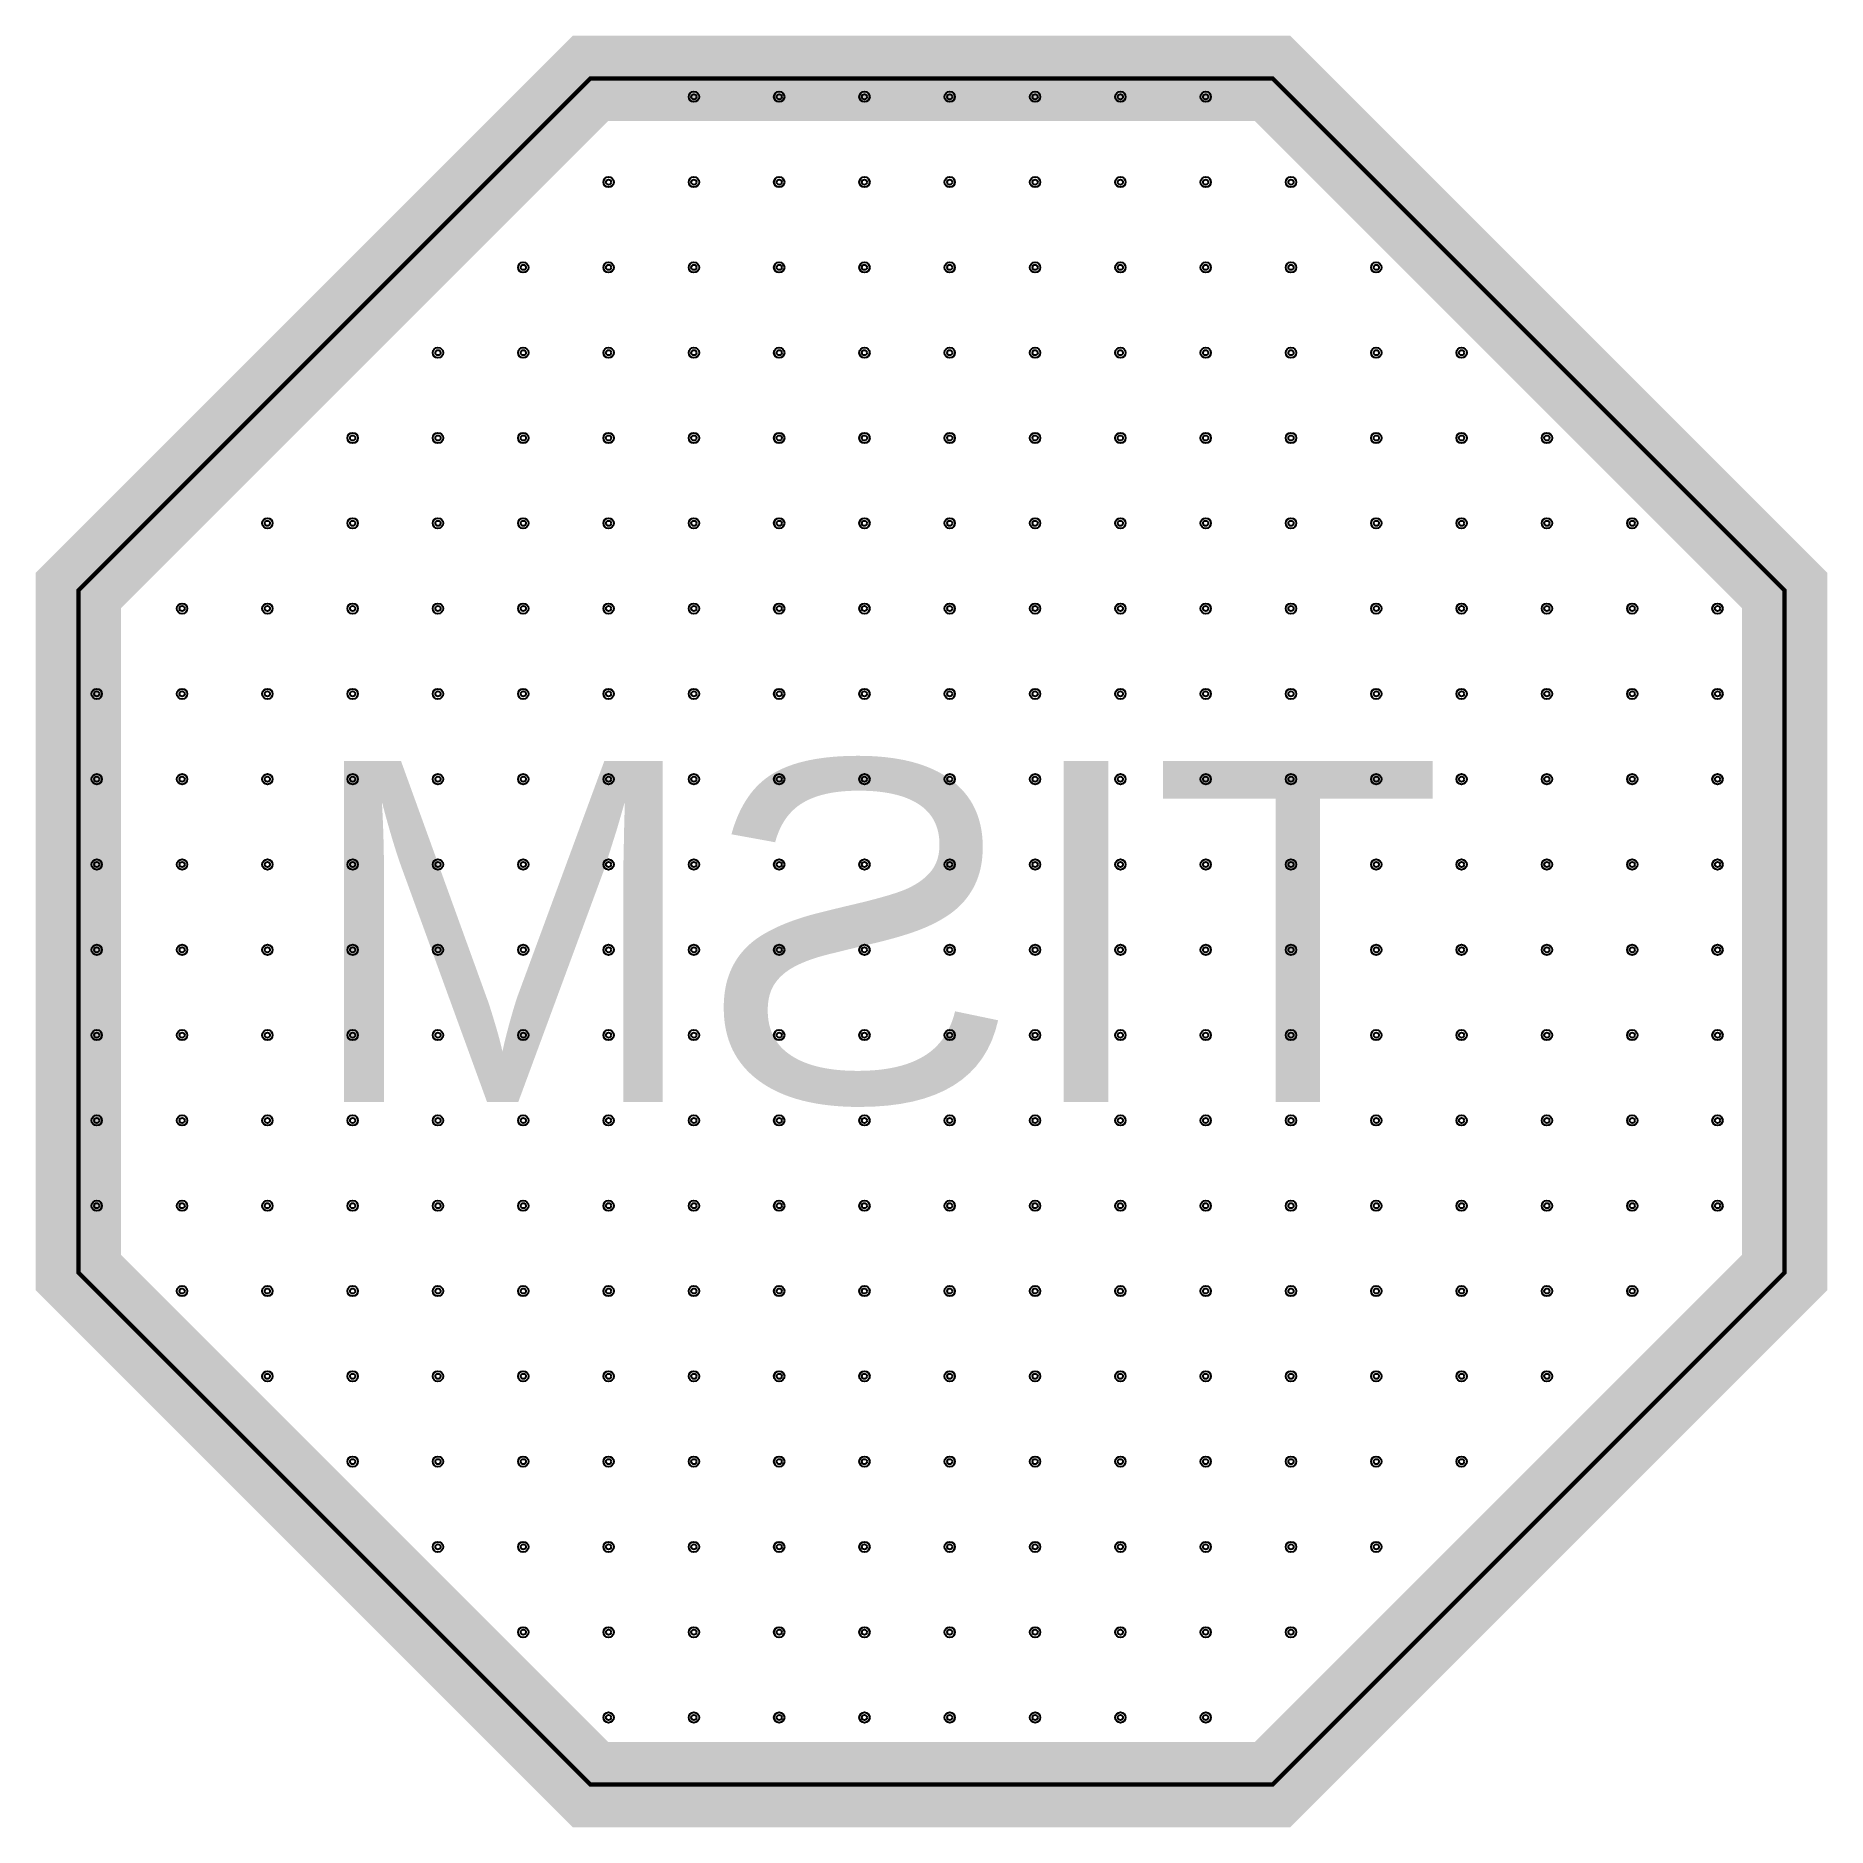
# Model space of a CAD drawing. Header units: millimetres. Extents: x -2 to 102, y -2 to 102.
import ezdxf

# ---------------------------------------------------------------- set-up
doc = ezdxf.new("R2010")
doc.units = ezdxf.units.MM
for name, color, linetype, true_color in [('BoardOutLine', 7, 'Continuous', 0xff00ff), ('BottomSilkLayer', 7, 'Continuous', 0x66cc33), ('Hole', 7, 'Continuous', 0x222222), ('Multi-Layer', 7, 'Continuous', 0xc0c0c0), ('TopSilkLayer', 7, 'Continuous', 0xffcc00)]:
    doc.layers.add(name, color=color, linetype=linetype, true_color=true_color)
doc.styles.get("Standard").update_dxf_attribs({"font": 'arial.ttf'})

msp = doc.modelspace()

# ---------------------------------------------------------------- linework, layer by layer
at = {"layer": 'BoardOutLine', "const_width": 0.254}
msp.add_lwpolyline([(0, 70.000012), (29.999991, 100.000003), (70.000012, 100.000003), (100.000003, 70.000012), (100.000003, 29.999991), (70.000012, 0), (29.999991, 0), (0, 29.999991), (0, 70.000012)], close=True, dxfattribs=at)
at = {"layer": 'BottomSilkLayer', "const_width": 4.99999}
msp.add_lwpolyline([(0, 29.999991), (0, 70.000012), (29.999991, 100.000003), (70.000012, 100.000003), (100.000003, 70.000012), (100.000003, 29.999991), (70.000012, 0), (29.999991, 0), (0, 29.999991)], close=True, dxfattribs=at)
at = {"layer": 'Hole'}
for centre in [(36.072064, 98.926904), (36.072064, 98.926904), (41.072054, 98.926904), (41.072054, 98.926904), (46.072044, 98.926904), (46.072044, 98.926904), (51.072034, 98.926904), (51.072034, 98.926904), (56.072024, 98.926904), (56.072024, 98.926904), (61.072014, 98.926904), (61.072014, 98.926904), (66.072004, 98.926904), (66.072004, 98.926904), (31.072074, 93.926914), (31.072074, 93.926914), (36.072064, 93.926914), (36.072064, 93.926914), (41.072054, 93.926914), (41.072054, 93.926914), (46.072044, 93.926914), (46.072044, 93.926914), (51.072034, 93.926914), (51.072034, 93.926914), (56.072024, 93.926914), (56.072024, 93.926914), (61.072014, 93.926914), (61.072014, 93.926914), (66.072004, 93.926914), (66.072004, 93.926914), (71.071994, 93.926914), (71.071994, 93.926914), (26.072084, 88.926924), (26.072084, 88.926924), (31.072074, 88.926924), (31.072074, 88.926924), (36.072064, 88.926924), (36.072064, 88.926924), (41.072054, 88.926924), (41.072054, 88.926924), (46.072044, 88.926924), (46.072044, 88.926924), (51.072034, 88.926924), (51.072034, 88.926924), (56.072024, 88.926924), (56.072024, 88.926924), (61.072014, 88.926924), (61.072014, 88.926924), (66.072004, 88.926924), (66.072004, 88.926924), (71.071994, 88.926924), (71.071994, 88.926924), (76.071984, 88.926924), (76.071984, 88.926924), (21.072094, 83.926934), (21.072094, 83.926934), (26.072084, 83.926934), (26.072084, 83.926934), (31.072074, 83.926934), (31.072074, 83.926934), (36.072064, 83.926934), (36.072064, 83.926934), (41.072054, 83.926934), (41.072054, 83.926934), (46.072044, 83.926934), (46.072044, 83.926934), (51.072034, 83.926934), (51.072034, 83.926934), (56.072024, 83.926934), (56.072024, 83.926934), (61.072014, 83.926934), (61.072014, 83.926934), (66.072004, 83.926934), (66.072004, 83.926934), (71.071994, 83.926934), (71.071994, 83.926934), (76.071984, 83.926934), (76.071984, 83.926934), (81.071974, 83.926934), (81.071974, 83.926934), (16.072104, 78.926944), (16.072104, 78.926944), (21.072094, 78.926944), (21.072094, 78.926944), (26.072084, 78.926944), (26.072084, 78.926944), (31.072074, 78.926944), (31.072074, 78.926944), (36.072064, 78.926944), (36.072064, 78.926944), (41.072054, 78.926944), (41.072054, 78.926944), (46.072044, 78.926944), (46.072044, 78.926944), (51.072034, 78.926944), (51.072034, 78.926944), (56.072024, 78.926944), (56.072024, 78.926944), (61.072014, 78.926944), (61.072014, 78.926944), (66.072004, 78.926944), (66.072004, 78.926944), (71.071994, 78.926944), (71.071994, 78.926944), (76.071984, 78.926944), (76.071984, 78.926944), (81.071974, 78.926944), (81.071974, 78.926944), (86.071964, 78.926944), (86.071964, 78.926944), (11.072114, 73.926954), (11.072114, 73.926954), (16.072104, 73.926954), (16.072104, 73.926954), (21.072094, 73.926954), (21.072094, 73.926954), (26.072084, 73.926954), (26.072084, 73.926954), (31.072074, 73.926954), (31.072074, 73.926954), (36.072064, 73.926954), (36.072064, 73.926954), (41.072054, 73.926954), (41.072054, 73.926954), (46.072044, 73.926954), (46.072044, 73.926954), (51.072034, 73.926954), (51.072034, 73.926954), (56.072024, 73.926954), (56.072024, 73.926954), (61.072014, 73.926954), (61.072014, 73.926954), (66.072004, 73.926954), (66.072004, 73.926954), (71.071994, 73.926954), (71.071994, 73.926954), (76.071984, 73.926954), (76.071984, 73.926954), (81.071974, 73.926954), (81.071974, 73.926954), (86.071964, 73.926954), (86.071964, 73.926954), (91.071954, 73.926954), (91.071954, 73.926954), (6.072124, 68.926964), (6.072124, 68.926964), (11.072114, 68.926964), (11.072114, 68.926964), (16.072104, 68.926964), (16.072104, 68.926964), (21.072094, 68.926964), (21.072094, 68.926964), (26.072084, 68.926964), (26.072084, 68.926964), (31.072074, 68.926964), (31.072074, 68.926964), (36.072064, 68.926964), (36.072064, 68.926964), (41.072054, 68.926964), (41.072054, 68.926964), (46.072044, 68.926964), (46.072044, 68.926964), (51.072034, 68.926964), (51.072034, 68.926964), (56.072024, 68.926964), (56.072024, 68.926964), (61.072014, 68.926964), (61.072014, 68.926964), (66.072004, 68.926964), (66.072004, 68.926964), (71.071994, 68.926964), (71.071994, 68.926964), (76.071984, 68.926964), (76.071984, 68.926964), (81.071974, 68.926964), (81.071974, 68.926964), (86.071964, 68.926964), (86.071964, 68.926964), (91.071954, 68.926964), (91.071954, 68.926964), (96.072198, 68.926964), (96.072198, 68.926964), (1.072134, 63.926974), (1.072134, 63.926974), (6.072124, 63.926974), (6.072124, 63.926974), (11.072114, 63.926974), (11.072114, 63.926974), (16.072104, 63.926974), (16.072104, 63.926974), (21.072094, 63.926974), (21.072094, 63.926974), (26.072084, 63.926974), (26.072084, 63.926974), (31.072074, 63.926974), (31.072074, 63.926974), (36.072064, 63.926974), (36.072064, 63.926974), (41.072054, 63.926974), (41.072054, 63.926974), (46.072044, 63.926974), (46.072044, 63.926974), (51.072034, 63.926974), (51.072034, 63.926974), (56.072024, 63.926974), (56.072024, 63.926974), (61.072014, 63.926974), (61.072014, 63.926974), (66.072004, 63.926974), (66.072004, 63.926974), (71.071994, 63.926974), (71.071994, 63.926974), (76.071984, 63.926974), (76.071984, 63.926974), (81.071974, 63.926974), (81.071974, 63.926974), (86.071964, 63.926974), (86.071964, 63.926974), (91.071954, 63.926974), (91.071954, 63.926974), (96.072198, 63.926974), (96.072198, 63.926974), (1.072134, 58.926984), (1.072134, 58.926984), (6.072124, 58.926984), (6.072124, 58.926984), (11.072114, 58.926984), (11.072114, 58.926984), (16.072104, 58.926984), (16.072104, 58.926984), (21.072094, 58.926984), (21.072094, 58.926984), (26.072084, 58.926984), (26.072084, 58.926984), (31.072074, 58.926984), (31.072074, 58.926984), (36.072064, 58.926984), (36.072064, 58.926984), (41.072054, 58.926984), (41.072054, 58.926984), (46.072044, 58.926984), (46.072044, 58.926984), (51.072034, 58.926984), (51.072034, 58.926984), (56.072024, 58.926984), (56.072024, 58.926984), (61.072014, 58.926984), (61.072014, 58.926984), (66.072004, 58.926984), (66.072004, 58.926984), (71.071994, 58.926984), (71.071994, 58.926984), (76.071984, 58.926984), (76.071984, 58.926984), (81.071974, 58.926984), (81.071974, 58.926984), (86.071964, 58.926984), (86.071964, 58.926984), (91.071954, 58.926984), (91.071954, 58.926984), (96.072198, 58.926984), (96.072198, 58.926984), (1.072134, 53.926994), (1.072134, 53.926994), (6.072124, 53.926994), (6.072124, 53.926994), (11.072114, 53.926994), (11.072114, 53.926994), (16.072104, 53.926994), (16.072104, 53.926994), (21.072094, 53.926994), (21.072094, 53.926994), (26.072084, 53.926994), (26.072084, 53.926994), (31.072074, 53.926994), (31.072074, 53.926994), (36.072064, 53.926994), (36.072064, 53.926994), (41.072054, 53.926994), (41.072054, 53.926994), (46.072044, 53.926994), (46.072044, 53.926994), (51.072034, 53.926994), (51.072034, 53.926994), (56.072024, 53.926994), (56.072024, 53.926994), (61.072014, 53.926994), (61.072014, 53.926994), (66.072004, 53.926994), (66.072004, 53.926994), (71.071994, 53.926994), (71.071994, 53.926994), (76.071984, 53.926994), (76.071984, 53.926994), (81.071974, 53.926994), (81.071974, 53.926994), (86.071964, 53.926994), (86.071964, 53.926994), (91.071954, 53.926994), (91.071954, 53.926994), (96.072198, 53.926994), (96.072198, 53.926994), (1.072134, 48.927004), (1.072134, 48.927004), (6.072124, 48.927004), (6.072124, 48.927004), (11.072114, 48.927004), (11.072114, 48.927004), (16.072104, 48.927004), (16.072104, 48.927004), (21.072094, 48.927004), (21.072094, 48.927004), (26.072084, 48.927004), (26.072084, 48.927004), (31.072074, 48.927004), (31.072074, 48.927004), (36.072064, 48.927004), (36.072064, 48.927004), (41.072054, 48.927004), (41.072054, 48.927004), (46.072044, 48.927004), (46.072044, 48.927004), (51.072034, 48.927004), (51.072034, 48.927004), (56.072024, 48.927004), (56.072024, 48.927004), (61.072014, 48.927004), (61.072014, 48.927004), (66.072004, 48.927004), (66.072004, 48.927004), (71.071994, 48.927004), (71.071994, 48.927004), (76.071984, 48.927004), (76.071984, 48.927004), (81.071974, 48.927004), (81.071974, 48.927004), (86.071964, 48.927004), (86.071964, 48.927004), (91.071954, 48.927004), (91.071954, 48.927004), (96.072198, 48.927004), (96.072198, 48.927004), (1.072134, 43.927014), (1.072134, 43.927014), (6.072124, 43.927014), (6.072124, 43.927014), (11.072114, 43.927014), (11.072114, 43.927014), (16.072104, 43.927014), (16.072104, 43.927014), (21.072094, 43.927014), (21.072094, 43.927014), (26.072084, 43.927014), (26.072084, 43.927014), (31.072074, 43.927014), (31.072074, 43.927014), (36.072064, 43.927014), (36.072064, 43.927014), (41.072054, 43.927014), (41.072054, 43.927014), (46.072044, 43.927014), (46.072044, 43.927014), (51.072034, 43.927014), (51.072034, 43.927014), (56.072024, 43.927014), (56.072024, 43.927014), (61.072014, 43.927014), (61.072014, 43.927014), (66.072004, 43.927014), (66.072004, 43.927014), (71.071994, 43.927014), (71.071994, 43.927014), (76.071984, 43.927014), (76.071984, 43.927014), (81.071974, 43.927014), (81.071974, 43.927014), (86.071964, 43.927014), (86.071964, 43.927014), (91.071954, 43.927014), (91.071954, 43.927014), (96.072198, 43.927014), (96.072198, 43.927014), (1.072134, 38.927024), (1.072134, 38.927024), (6.072124, 38.927024), (6.072124, 38.927024), (11.072114, 38.927024), (11.072114, 38.927024), (16.072104, 38.927024), (16.072104, 38.927024), (21.072094, 38.927024), (21.072094, 38.927024), (26.072084, 38.927024), (26.072084, 38.927024), (31.072074, 38.927024), (31.072074, 38.927024), (36.072064, 38.927024), (36.072064, 38.927024), (41.072054, 38.927024), (41.072054, 38.927024), (46.072044, 38.927024), (46.072044, 38.927024), (51.072034, 38.927024), (51.072034, 38.927024), (56.072024, 38.927024), (56.072024, 38.927024), (61.072014, 38.927024), (61.072014, 38.927024), (66.072004, 38.927024), (66.072004, 38.927024), (71.071994, 38.927024), (71.071994, 38.927024), (76.071984, 38.927024), (76.071984, 38.927024), (81.071974, 38.927024), (81.071974, 38.927024), (86.071964, 38.927024), (86.071964, 38.927024), (91.071954, 38.927024), (91.071954, 38.927024), (96.072198, 38.927024), (96.072198, 38.927024), (1.072134, 33.927034), (1.072134, 33.927034), (6.072124, 33.927034), (6.072124, 33.927034), (11.072114, 33.927034), (11.072114, 33.927034), (16.072104, 33.927034), (16.072104, 33.927034), (21.072094, 33.927034), (21.072094, 33.927034), (26.072084, 33.927034), (26.072084, 33.927034), (31.072074, 33.927034), (31.072074, 33.927034), (36.072064, 33.927034), (36.072064, 33.927034), (41.072054, 33.927034), (41.072054, 33.927034), (46.072044, 33.927034), (46.072044, 33.927034), (51.072034, 33.927034), (51.072034, 33.927034), (56.072024, 33.927034), (56.072024, 33.927034), (61.072014, 33.927034), (61.072014, 33.927034), (66.072004, 33.927034), (66.072004, 33.927034), (71.071994, 33.927034), (71.071994, 33.927034), (76.071984, 33.927034), (76.071984, 33.927034), (81.071974, 33.927034), (81.071974, 33.927034), (86.071964, 33.927034), (86.071964, 33.927034), (91.071954, 33.927034), (91.071954, 33.927034), (96.072198, 33.927034), (96.072198, 33.927034), (6.072124, 28.92679), (6.072124, 28.92679), (11.072114, 28.92679), (11.072114, 28.92679), (16.072104, 28.92679), (16.072104, 28.92679), (21.072094, 28.92679), (21.072094, 28.92679), (26.072084, 28.92679), (26.072084, 28.92679), (31.072074, 28.92679), (31.072074, 28.92679), (36.072064, 28.92679), (36.072064, 28.92679), (41.072054, 28.92679), (41.072054, 28.92679), (46.072044, 28.92679), (46.072044, 28.92679), (51.072034, 28.92679), (51.072034, 28.92679), (56.072024, 28.92679), (56.072024, 28.92679), (61.072014, 28.92679), (61.072014, 28.92679), (66.072004, 28.92679), (66.072004, 28.92679), (71.071994, 28.92679), (71.071994, 28.92679), (76.071984, 28.92679), (76.071984, 28.92679), (81.071974, 28.92679), (81.071974, 28.92679), (86.071964, 28.92679), (86.071964, 28.92679), (91.071954, 28.92679), (91.071954, 28.92679), (11.072114, 23.9268), (11.072114, 23.9268), (16.072104, 23.9268), (16.072104, 23.9268), (21.072094, 23.9268), (21.072094, 23.9268), (26.072084, 23.9268), (26.072084, 23.9268), (31.072074, 23.9268), (31.072074, 23.9268), (36.072064, 23.9268), (36.072064, 23.9268), (41.072054, 23.9268), (41.072054, 23.9268), (46.072044, 23.9268), (46.072044, 23.9268), (51.072034, 23.9268), (51.072034, 23.9268), (56.072024, 23.9268), (56.072024, 23.9268), (61.072014, 23.9268), (61.072014, 23.9268), (66.072004, 23.9268), (66.072004, 23.9268), (71.071994, 23.9268), (71.071994, 23.9268), (76.071984, 23.9268), (76.071984, 23.9268), (81.071974, 23.9268), (81.071974, 23.9268), (86.071964, 23.9268), (86.071964, 23.9268), (16.072104, 18.92681), (16.072104, 18.92681), (21.072094, 18.92681), (21.072094, 18.92681), (26.072084, 18.92681), (26.072084, 18.92681), (31.072074, 18.92681), (31.072074, 18.92681), (36.072064, 18.92681), (36.072064, 18.92681), (41.072054, 18.92681), (41.072054, 18.92681), (46.072044, 18.92681), (46.072044, 18.92681), (51.072034, 18.92681), (51.072034, 18.92681), (56.072024, 18.92681), (56.072024, 18.92681), (61.072014, 18.92681), (61.072014, 18.92681), (66.072004, 18.92681), (66.072004, 18.92681), (71.071994, 18.92681), (71.071994, 18.92681), (76.071984, 18.92681), (76.071984, 18.92681), (81.071974, 18.92681), (81.071974, 18.92681), (21.072094, 13.92682), (21.072094, 13.92682), (26.072084, 13.92682), (26.072084, 13.92682), (31.072074, 13.92682), (31.072074, 13.92682), (36.072064, 13.92682), (36.072064, 13.92682), (41.072054, 13.92682), (41.072054, 13.92682), (46.072044, 13.92682), (46.072044, 13.92682), (51.072034, 13.92682), (51.072034, 13.92682), (56.072024, 13.92682), (56.072024, 13.92682), (61.072014, 13.92682), (61.072014, 13.92682), (66.072004, 13.92682), (66.072004, 13.92682), (71.071994, 13.92682), (71.071994, 13.92682), (76.071984, 13.92682), (76.071984, 13.92682), (26.072084, 8.92683), (26.072084, 8.92683), (31.072074, 8.92683), (31.072074, 8.92683), (36.072064, 8.92683), (36.072064, 8.92683), (41.072054, 8.92683), (41.072054, 8.92683), (46.072044, 8.92683), (46.072044, 8.92683), (51.072034, 8.92683), (51.072034, 8.92683), (56.072024, 8.92683), (56.072024, 8.92683), (61.072014, 8.92683), (61.072014, 8.92683), (66.072004, 8.92683), (66.072004, 8.92683), (71.071994, 8.92683), (71.071994, 8.92683), (31.072074, 3.92684), (31.072074, 3.92684), (36.072064, 3.92684), (36.072064, 3.92684), (41.072054, 3.92684), (41.072054, 3.92684), (46.072044, 3.92684), (46.072044, 3.92684), (51.072034, 3.92684), (51.072034, 3.92684), (56.072024, 3.92684), (56.072024, 3.92684), (61.072014, 3.92684), (61.072014, 3.92684), (66.072004, 3.92684), (66.072004, 3.92684)]:
    msp.add_circle(centre, 0.152502, dxfattribs=at)
at = {"layer": 'Multi-Layer'}
for centre in [(36.072064, 98.926904), (36.072064, 98.926904), (41.072054, 98.926904), (41.072054, 98.926904), (46.072044, 98.926904), (46.072044, 98.926904), (51.072034, 98.926904), (51.072034, 98.926904), (56.072024, 98.926904), (56.072024, 98.926904), (61.072014, 98.926904), (61.072014, 98.926904), (66.072004, 98.926904), (66.072004, 98.926904), (31.072074, 93.926914), (31.072074, 93.926914), (36.072064, 93.926914), (36.072064, 93.926914), (41.072054, 93.926914), (41.072054, 93.926914), (46.072044, 93.926914), (46.072044, 93.926914), (51.072034, 93.926914), (51.072034, 93.926914), (56.072024, 93.926914), (56.072024, 93.926914), (61.072014, 93.926914), (61.072014, 93.926914), (66.072004, 93.926914), (66.072004, 93.926914), (71.071994, 93.926914), (71.071994, 93.926914), (26.072084, 88.926924), (26.072084, 88.926924), (31.072074, 88.926924), (31.072074, 88.926924), (36.072064, 88.926924), (36.072064, 88.926924), (41.072054, 88.926924), (41.072054, 88.926924), (46.072044, 88.926924), (46.072044, 88.926924), (51.072034, 88.926924), (51.072034, 88.926924), (56.072024, 88.926924), (56.072024, 88.926924), (61.072014, 88.926924), (61.072014, 88.926924), (66.072004, 88.926924), (66.072004, 88.926924), (71.071994, 88.926924), (71.071994, 88.926924), (76.071984, 88.926924), (76.071984, 88.926924), (21.072094, 83.926934), (21.072094, 83.926934), (26.072084, 83.926934), (26.072084, 83.926934), (31.072074, 83.926934), (31.072074, 83.926934), (36.072064, 83.926934), (36.072064, 83.926934), (41.072054, 83.926934), (41.072054, 83.926934), (46.072044, 83.926934), (46.072044, 83.926934), (51.072034, 83.926934), (51.072034, 83.926934), (56.072024, 83.926934), (56.072024, 83.926934), (61.072014, 83.926934), (61.072014, 83.926934), (66.072004, 83.926934), (66.072004, 83.926934), (71.071994, 83.926934), (71.071994, 83.926934), (76.071984, 83.926934), (76.071984, 83.926934), (81.071974, 83.926934), (81.071974, 83.926934), (16.072104, 78.926944), (16.072104, 78.926944), (21.072094, 78.926944), (21.072094, 78.926944), (26.072084, 78.926944), (26.072084, 78.926944), (31.072074, 78.926944), (31.072074, 78.926944), (36.072064, 78.926944), (36.072064, 78.926944), (41.072054, 78.926944), (41.072054, 78.926944), (46.072044, 78.926944), (46.072044, 78.926944), (51.072034, 78.926944), (51.072034, 78.926944), (56.072024, 78.926944), (56.072024, 78.926944), (61.072014, 78.926944), (61.072014, 78.926944), (66.072004, 78.926944), (66.072004, 78.926944), (71.071994, 78.926944), (71.071994, 78.926944), (76.071984, 78.926944), (76.071984, 78.926944), (81.071974, 78.926944), (81.071974, 78.926944), (86.071964, 78.926944), (86.071964, 78.926944), (11.072114, 73.926954), (11.072114, 73.926954), (16.072104, 73.926954), (16.072104, 73.926954), (21.072094, 73.926954), (21.072094, 73.926954), (26.072084, 73.926954), (26.072084, 73.926954), (31.072074, 73.926954), (31.072074, 73.926954), (36.072064, 73.926954), (36.072064, 73.926954), (41.072054, 73.926954), (41.072054, 73.926954), (46.072044, 73.926954), (46.072044, 73.926954), (51.072034, 73.926954), (51.072034, 73.926954), (56.072024, 73.926954), (56.072024, 73.926954), (61.072014, 73.926954), (61.072014, 73.926954), (66.072004, 73.926954), (66.072004, 73.926954), (71.071994, 73.926954), (71.071994, 73.926954), (76.071984, 73.926954), (76.071984, 73.926954), (81.071974, 73.926954), (81.071974, 73.926954), (86.071964, 73.926954), (86.071964, 73.926954), (91.071954, 73.926954), (91.071954, 73.926954), (6.072124, 68.926964), (6.072124, 68.926964), (11.072114, 68.926964), (11.072114, 68.926964), (16.072104, 68.926964), (16.072104, 68.926964), (21.072094, 68.926964), (21.072094, 68.926964), (26.072084, 68.926964), (26.072084, 68.926964), (31.072074, 68.926964), (31.072074, 68.926964), (36.072064, 68.926964), (36.072064, 68.926964), (41.072054, 68.926964), (41.072054, 68.926964), (46.072044, 68.926964), (46.072044, 68.926964), (51.072034, 68.926964), (51.072034, 68.926964), (56.072024, 68.926964), (56.072024, 68.926964), (61.072014, 68.926964), (61.072014, 68.926964), (66.072004, 68.926964), (66.072004, 68.926964), (71.071994, 68.926964), (71.071994, 68.926964), (76.071984, 68.926964), (76.071984, 68.926964), (81.071974, 68.926964), (81.071974, 68.926964), (86.071964, 68.926964), (86.071964, 68.926964), (91.071954, 68.926964), (91.071954, 68.926964), (96.072198, 68.926964), (96.072198, 68.926964), (1.072134, 63.926974), (1.072134, 63.926974), (6.072124, 63.926974), (6.072124, 63.926974), (11.072114, 63.926974), (11.072114, 63.926974), (16.072104, 63.926974), (16.072104, 63.926974), (21.072094, 63.926974), (21.072094, 63.926974), (26.072084, 63.926974), (26.072084, 63.926974), (31.072074, 63.926974), (31.072074, 63.926974), (36.072064, 63.926974), (36.072064, 63.926974), (41.072054, 63.926974), (41.072054, 63.926974), (46.072044, 63.926974), (46.072044, 63.926974), (51.072034, 63.926974), (51.072034, 63.926974), (56.072024, 63.926974), (56.072024, 63.926974), (61.072014, 63.926974), (61.072014, 63.926974), (66.072004, 63.926974), (66.072004, 63.926974), (71.071994, 63.926974), (71.071994, 63.926974), (76.071984, 63.926974), (76.071984, 63.926974), (81.071974, 63.926974), (81.071974, 63.926974), (86.071964, 63.926974), (86.071964, 63.926974), (91.071954, 63.926974), (91.071954, 63.926974), (96.072198, 63.926974), (96.072198, 63.926974), (1.072134, 58.926984), (1.072134, 58.926984), (6.072124, 58.926984), (6.072124, 58.926984), (11.072114, 58.926984), (11.072114, 58.926984), (16.072104, 58.926984), (16.072104, 58.926984), (21.072094, 58.926984), (21.072094, 58.926984), (26.072084, 58.926984), (26.072084, 58.926984), (31.072074, 58.926984), (31.072074, 58.926984), (36.072064, 58.926984), (36.072064, 58.926984), (41.072054, 58.926984), (41.072054, 58.926984), (46.072044, 58.926984), (46.072044, 58.926984), (51.072034, 58.926984), (51.072034, 58.926984), (56.072024, 58.926984), (56.072024, 58.926984), (61.072014, 58.926984), (61.072014, 58.926984), (66.072004, 58.926984), (66.072004, 58.926984), (71.071994, 58.926984), (71.071994, 58.926984), (76.071984, 58.926984), (76.071984, 58.926984), (81.071974, 58.926984), (81.071974, 58.926984), (86.071964, 58.926984), (86.071964, 58.926984), (91.071954, 58.926984), (91.071954, 58.926984), (96.072198, 58.926984), (96.072198, 58.926984), (1.072134, 53.926994), (1.072134, 53.926994), (6.072124, 53.926994), (6.072124, 53.926994), (11.072114, 53.926994), (11.072114, 53.926994), (16.072104, 53.926994), (16.072104, 53.926994), (21.072094, 53.926994), (21.072094, 53.926994), (26.072084, 53.926994), (26.072084, 53.926994), (31.072074, 53.926994), (31.072074, 53.926994), (36.072064, 53.926994), (36.072064, 53.926994), (41.072054, 53.926994), (41.072054, 53.926994), (46.072044, 53.926994), (46.072044, 53.926994), (51.072034, 53.926994), (51.072034, 53.926994), (56.072024, 53.926994), (56.072024, 53.926994), (61.072014, 53.926994), (61.072014, 53.926994), (66.072004, 53.926994), (66.072004, 53.926994), (71.071994, 53.926994), (71.071994, 53.926994), (76.071984, 53.926994), (76.071984, 53.926994), (81.071974, 53.926994), (81.071974, 53.926994), (86.071964, 53.926994), (86.071964, 53.926994), (91.071954, 53.926994), (91.071954, 53.926994), (96.072198, 53.926994), (96.072198, 53.926994), (1.072134, 48.927004), (1.072134, 48.927004), (6.072124, 48.927004), (6.072124, 48.927004), (11.072114, 48.927004), (11.072114, 48.927004), (16.072104, 48.927004), (16.072104, 48.927004), (21.072094, 48.927004), (21.072094, 48.927004), (26.072084, 48.927004), (26.072084, 48.927004), (31.072074, 48.927004), (31.072074, 48.927004), (36.072064, 48.927004), (36.072064, 48.927004), (41.072054, 48.927004), (41.072054, 48.927004), (46.072044, 48.927004), (46.072044, 48.927004), (51.072034, 48.927004), (51.072034, 48.927004), (56.072024, 48.927004), (56.072024, 48.927004), (61.072014, 48.927004), (61.072014, 48.927004), (66.072004, 48.927004), (66.072004, 48.927004), (71.071994, 48.927004), (71.071994, 48.927004), (76.071984, 48.927004), (76.071984, 48.927004), (81.071974, 48.927004), (81.071974, 48.927004), (86.071964, 48.927004), (86.071964, 48.927004), (91.071954, 48.927004), (91.071954, 48.927004), (96.072198, 48.927004), (96.072198, 48.927004), (1.072134, 43.927014), (1.072134, 43.927014), (6.072124, 43.927014), (6.072124, 43.927014), (11.072114, 43.927014), (11.072114, 43.927014), (16.072104, 43.927014), (16.072104, 43.927014), (21.072094, 43.927014), (21.072094, 43.927014), (26.072084, 43.927014), (26.072084, 43.927014), (31.072074, 43.927014), (31.072074, 43.927014), (36.072064, 43.927014), (36.072064, 43.927014), (41.072054, 43.927014), (41.072054, 43.927014), (46.072044, 43.927014), (46.072044, 43.927014), (51.072034, 43.927014), (51.072034, 43.927014), (56.072024, 43.927014), (56.072024, 43.927014), (61.072014, 43.927014), (61.072014, 43.927014), (66.072004, 43.927014), (66.072004, 43.927014), (71.071994, 43.927014), (71.071994, 43.927014), (76.071984, 43.927014), (76.071984, 43.927014), (81.071974, 43.927014), (81.071974, 43.927014), (86.071964, 43.927014), (86.071964, 43.927014), (91.071954, 43.927014), (91.071954, 43.927014), (96.072198, 43.927014), (96.072198, 43.927014), (1.072134, 38.927024), (1.072134, 38.927024), (6.072124, 38.927024), (6.072124, 38.927024), (11.072114, 38.927024), (11.072114, 38.927024), (16.072104, 38.927024), (16.072104, 38.927024), (21.072094, 38.927024), (21.072094, 38.927024), (26.072084, 38.927024), (26.072084, 38.927024), (31.072074, 38.927024), (31.072074, 38.927024), (36.072064, 38.927024), (36.072064, 38.927024), (41.072054, 38.927024), (41.072054, 38.927024), (46.072044, 38.927024), (46.072044, 38.927024), (51.072034, 38.927024), (51.072034, 38.927024), (56.072024, 38.927024), (56.072024, 38.927024), (61.072014, 38.927024), (61.072014, 38.927024), (66.072004, 38.927024), (66.072004, 38.927024), (71.071994, 38.927024), (71.071994, 38.927024), (76.071984, 38.927024), (76.071984, 38.927024), (81.071974, 38.927024), (81.071974, 38.927024), (86.071964, 38.927024), (86.071964, 38.927024), (91.071954, 38.927024), (91.071954, 38.927024), (96.072198, 38.927024), (96.072198, 38.927024), (1.072134, 33.927034), (1.072134, 33.927034), (6.072124, 33.927034), (6.072124, 33.927034), (11.072114, 33.927034), (11.072114, 33.927034), (16.072104, 33.927034), (16.072104, 33.927034), (21.072094, 33.927034), (21.072094, 33.927034), (26.072084, 33.927034), (26.072084, 33.927034), (31.072074, 33.927034), (31.072074, 33.927034), (36.072064, 33.927034), (36.072064, 33.927034), (41.072054, 33.927034), (41.072054, 33.927034), (46.072044, 33.927034), (46.072044, 33.927034), (51.072034, 33.927034), (51.072034, 33.927034), (56.072024, 33.927034), (56.072024, 33.927034), (61.072014, 33.927034), (61.072014, 33.927034), (66.072004, 33.927034), (66.072004, 33.927034), (71.071994, 33.927034), (71.071994, 33.927034), (76.071984, 33.927034), (76.071984, 33.927034), (81.071974, 33.927034), (81.071974, 33.927034), (86.071964, 33.927034), (86.071964, 33.927034), (91.071954, 33.927034), (91.071954, 33.927034), (96.072198, 33.927034), (96.072198, 33.927034), (6.072124, 28.92679), (6.072124, 28.92679), (11.072114, 28.92679), (11.072114, 28.92679), (16.072104, 28.92679), (16.072104, 28.92679), (21.072094, 28.92679), (21.072094, 28.92679), (26.072084, 28.92679), (26.072084, 28.92679), (31.072074, 28.92679), (31.072074, 28.92679), (36.072064, 28.92679), (36.072064, 28.92679), (41.072054, 28.92679), (41.072054, 28.92679), (46.072044, 28.92679), (46.072044, 28.92679), (51.072034, 28.92679), (51.072034, 28.92679), (56.072024, 28.92679), (56.072024, 28.92679), (61.072014, 28.92679), (61.072014, 28.92679), (66.072004, 28.92679), (66.072004, 28.92679), (71.071994, 28.92679), (71.071994, 28.92679), (76.071984, 28.92679), (76.071984, 28.92679), (81.071974, 28.92679), (81.071974, 28.92679), (86.071964, 28.92679), (86.071964, 28.92679), (91.071954, 28.92679), (91.071954, 28.92679), (11.072114, 23.9268), (11.072114, 23.9268), (16.072104, 23.9268), (16.072104, 23.9268), (21.072094, 23.9268), (21.072094, 23.9268), (26.072084, 23.9268), (26.072084, 23.9268), (31.072074, 23.9268), (31.072074, 23.9268), (36.072064, 23.9268), (36.072064, 23.9268), (41.072054, 23.9268), (41.072054, 23.9268), (46.072044, 23.9268), (46.072044, 23.9268), (51.072034, 23.9268), (51.072034, 23.9268), (56.072024, 23.9268), (56.072024, 23.9268), (61.072014, 23.9268), (61.072014, 23.9268), (66.072004, 23.9268), (66.072004, 23.9268), (71.071994, 23.9268), (71.071994, 23.9268), (76.071984, 23.9268), (76.071984, 23.9268), (81.071974, 23.9268), (81.071974, 23.9268), (86.071964, 23.9268), (86.071964, 23.9268), (16.072104, 18.92681), (16.072104, 18.92681), (21.072094, 18.92681), (21.072094, 18.92681), (26.072084, 18.92681), (26.072084, 18.92681), (31.072074, 18.92681), (31.072074, 18.92681), (36.072064, 18.92681), (36.072064, 18.92681), (41.072054, 18.92681), (41.072054, 18.92681), (46.072044, 18.92681), (46.072044, 18.92681), (51.072034, 18.92681), (51.072034, 18.92681), (56.072024, 18.92681), (56.072024, 18.92681), (61.072014, 18.92681), (61.072014, 18.92681), (66.072004, 18.92681), (66.072004, 18.92681), (71.071994, 18.92681), (71.071994, 18.92681), (76.071984, 18.92681), (76.071984, 18.92681), (81.071974, 18.92681), (81.071974, 18.92681), (21.072094, 13.92682), (21.072094, 13.92682), (26.072084, 13.92682), (26.072084, 13.92682), (31.072074, 13.92682), (31.072074, 13.92682), (36.072064, 13.92682), (36.072064, 13.92682), (41.072054, 13.92682), (41.072054, 13.92682), (46.072044, 13.92682), (46.072044, 13.92682), (51.072034, 13.92682), (51.072034, 13.92682), (56.072024, 13.92682), (56.072024, 13.92682), (61.072014, 13.92682), (61.072014, 13.92682), (66.072004, 13.92682), (66.072004, 13.92682), (71.071994, 13.92682), (71.071994, 13.92682), (76.071984, 13.92682), (76.071984, 13.92682), (26.072084, 8.92683), (26.072084, 8.92683), (31.072074, 8.92683), (31.072074, 8.92683), (36.072064, 8.92683), (36.072064, 8.92683), (41.072054, 8.92683), (41.072054, 8.92683), (46.072044, 8.92683), (46.072044, 8.92683), (51.072034, 8.92683), (51.072034, 8.92683), (56.072024, 8.92683), (56.072024, 8.92683), (61.072014, 8.92683), (61.072014, 8.92683), (66.072004, 8.92683), (66.072004, 8.92683), (71.071994, 8.92683), (71.071994, 8.92683), (31.072074, 3.92684), (31.072074, 3.92684), (36.072064, 3.92684), (36.072064, 3.92684), (41.072054, 3.92684), (41.072054, 3.92684), (46.072044, 3.92684), (46.072044, 3.92684), (51.072034, 3.92684), (51.072034, 3.92684), (56.072024, 3.92684), (56.072024, 3.92684), (61.072014, 3.92684), (61.072014, 3.92684), (66.072004, 3.92684), (66.072004, 3.92684)]:
    msp.add_circle(centre, 0.305003, dxfattribs=at)
at = {"layer": 'TopSilkLayer', "const_width": 4.99999}
msp.add_lwpolyline([(0, 29.99994), (0, 69.99986), (29.99994, 99.9998), (69.99986, 99.9998), (99.9998, 69.99986), (99.9998, 29.99994), (69.99986, 0), (29.999991, 0), (0, 29.99994)], close=True, dxfattribs=at)

# ---------------------------------------------------------------- texts
at = {"layer": 'BottomSilkLayer', "text_generation_flag": 2}
msp.add_text('TISM', height=20.0000108, dxfattribs=at).set_placement((80.000094, 39.99992))

doc.saveas('drawing.dxf')
